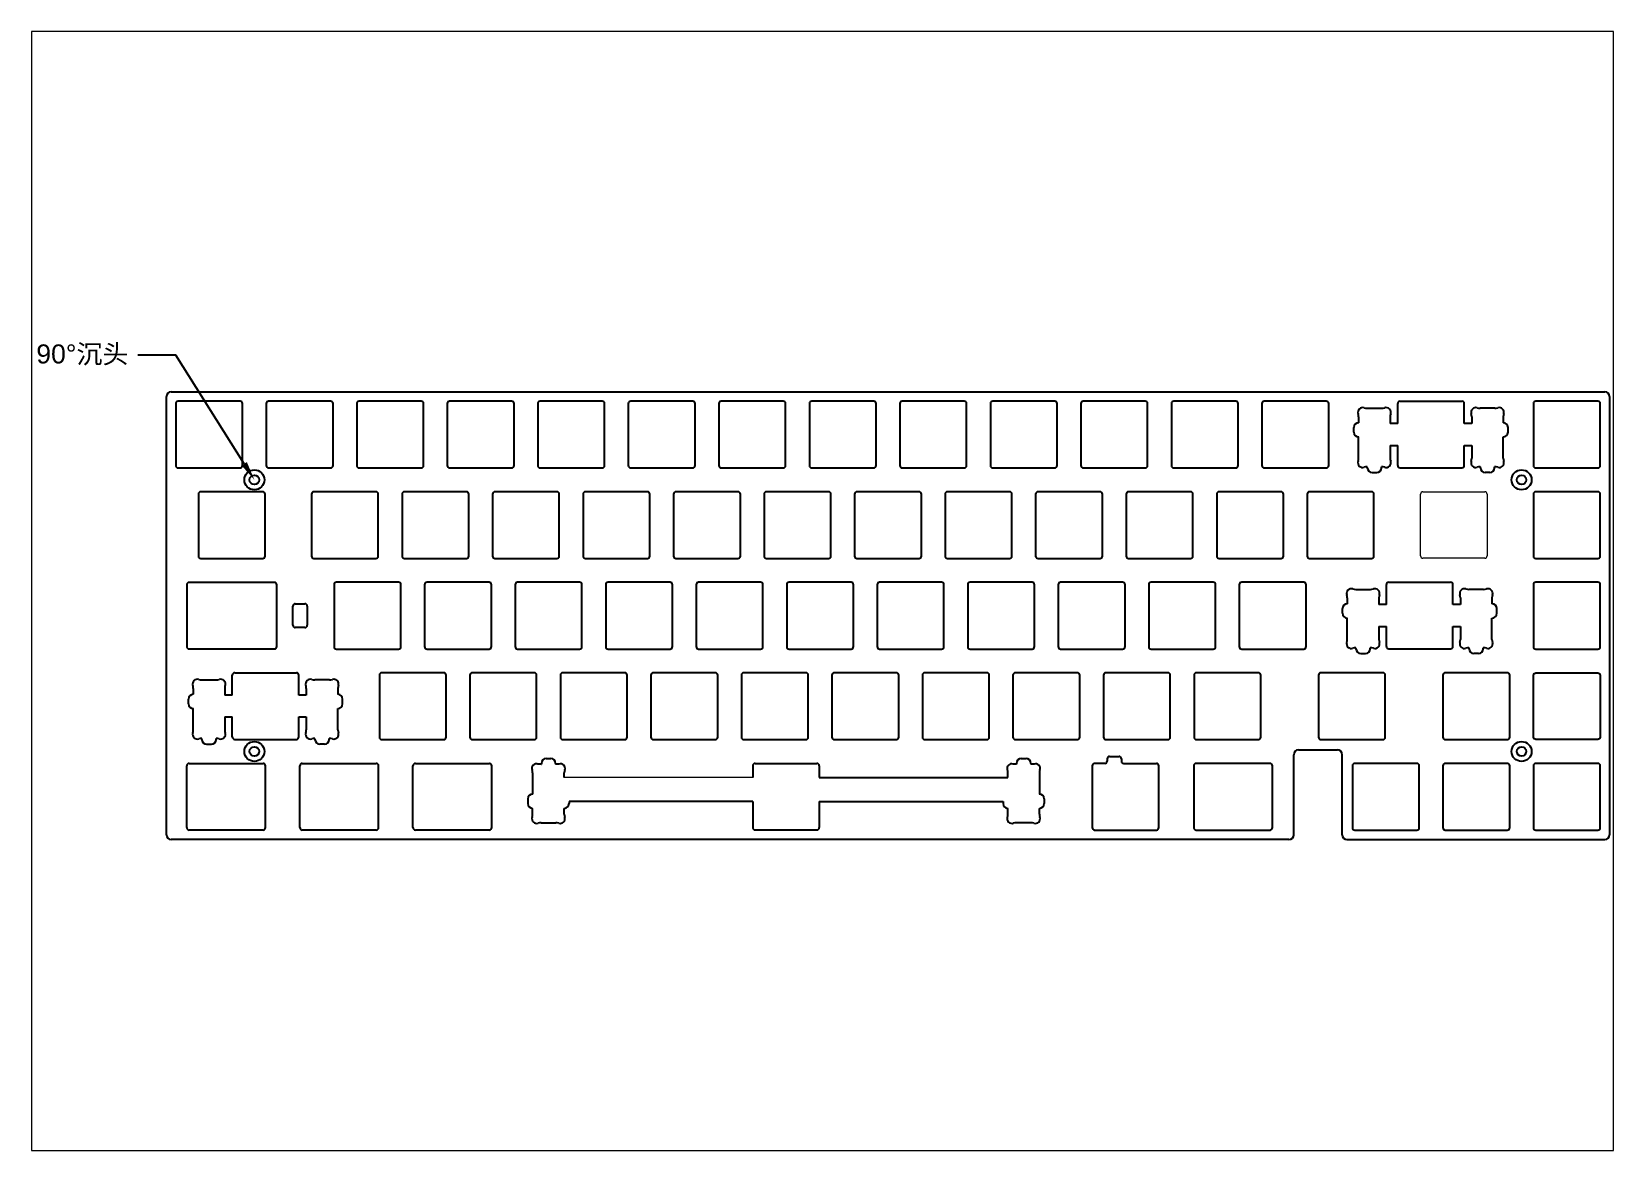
# Paper-space layout '配置1' of a CAD drawing. Header units: millimetres. Extents: x 30 to 267, y 21 to 189.
# The model-space entities are those that its viewports show. They can reach past a viewport. Long polylines and large blocks are cut down to what shows.
import ezdxf
from ezdxf import colors
from ezdxf.entities.mleader import LeaderData, LeaderLine
from ezdxf.math import Vec2, Vec3

# ---------------------------------------------------------------- set-up
doc = ezdxf.new("R2010")
doc.units = ezdxf.units.MM
doc.layers.add('1', color=7, linetype='Continuous', true_color=0xffffff)
doc.layers.add('标注尺寸', color=2, linetype='Continuous')
doc.styles.get("Standard").update_dxf_attribs({"font": 'arial.ttf'})

msp = doc.modelspace()

# ---------------------------------------------------------------- linework, layer by layer
for p, q in [((6.51, 6.23), (6.51, 98.43)), ((7.51, 99.43), (309.26, 99.43)), ((310.26, 98.43), (310.26, 6.23)), ((10.79, 58.83), (10.79, 45.83)), ((29.25, 59.33), (11.29, 59.33)), ((29.75, 45.83), (29.75, 58.83)), ((33.15, 50.33), (33.15, 54.33)), ((33.65, 54.83), (35.65, 54.83)), ((36.15, 54.33), (36.15, 50.33)), ((35.65, 49.83), (33.65, 49.83)), ((11.29, 45.33), (29.25, 45.33)), ((244.78, 24.08), (252.96, 24.08)), ((10.79, 7.73), (10.79, 20.73)), ((11.29, 21.23), (26.87, 21.23)), ((27.37, 7.73), (27.37, 20.73)), ((34.6, 7.73), (34.6, 20.73)), ((35.1, 21.23), (50.68, 21.23)), ((51.18, 7.73), (51.18, 20.73)), ((58.41, 7.73), (58.41, 20.73)), ((58.91, 21.23), (74.49, 21.23)), ((74.99, 7.73), (74.99, 20.73)), ((201.38, 20.73), (201.38, 7.73)), ((204.01, 21.23), (201.88, 21.23)), ((215.38, 7.73), (215.38, 20.73)), ((222.72, 20.73), (222.72, 7.73)), ((238.79, 21.23), (223.22, 21.23)), ((239.29, 7.73), (239.29, 20.73)), ((243.78, 6.23), (243.78, 23.08)), ((253.96, 6.23), (253.96, 23.08)), ((26.87, 7.23), (11.29, 7.23)), ((50.68, 7.23), (35.1, 7.23)), ((74.49, 7.23), (58.91, 7.23)), ((201.88, 7.23), (214.88, 7.23)), ((223.22, 7.23), (238.79, 7.23)), ((242.78, 5.23), (7.51, 5.23)), ((254.96, 5.23), (309.26, 5.23))]:
    msp.add_line(p, q)
at = {"color": 0}
for p, q in [((265.66, 92.76), (265.66, 96.96)), ((266.16, 97.46), (279.16, 97.46)), ((279.66, 92.76), (279.66, 96.96)), ((257.43, 94.18), (257.43, 92.93)), ((259.21, 95.96), (262.3, 95.96)), ((264.08, 94.18), (264.08, 92.76)), ((281.23, 94.18), (281.23, 92.76)), ((286.1, 95.96), (283.01, 95.96)), ((287.88, 94.18), (287.88, 92.93)), ((256.43, 90.93), (256.43, 91.93)), ((257.43, 85.44), (257.43, 89.93)), ((265.66, 92.76), (264.08, 92.76)), ((281.23, 92.76), (279.66, 92.76)), ((287.88, 85.44), (287.88, 89.93)), ((288.88, 90.93), (288.88, 91.93)), ((264.08, 88.16), (265.66, 88.16)), ((264.08, 88.16), (264.08, 85.44)), ((265.66, 83.96), (265.66, 88.16)), ((279.66, 88.16), (281.23, 88.16)), ((279.66, 83.96), (279.66, 88.16)), ((281.23, 88.16), (281.23, 85.44)), ((259.21, 83.66), (259.26, 83.66)), ((259.26, 83.46), (259.26, 83.66)), ((262.26, 83.46), (262.26, 83.66)), ((262.3, 83.66), (262.26, 83.66)), ((266.16, 83.46), (279.16, 83.46)), ((283.01, 83.66), (283.06, 83.66)), ((283.06, 83.46), (283.06, 83.66)), ((286.06, 83.46), (286.06, 83.66)), ((286.1, 83.66), (286.06, 83.66)), ((260.26, 82.46), (261.26, 82.46)), ((285.06, 82.46), (284.06, 82.46)), ((256.83, 57.86), (259.92, 57.86)), ((263.28, 54.66), (263.28, 58.86)), ((263.78, 59.36), (276.78, 59.36)), ((277.28, 54.66), (277.28, 58.86)), ((283.72, 57.86), (280.63, 57.86)), ((254.05, 52.83), (254.05, 53.83)), ((255.05, 56.08), (255.05, 54.83)), ((261.7, 56.08), (261.7, 54.66)), ((263.28, 54.66), (261.7, 54.66)), ((278.85, 54.66), (277.28, 54.66)), ((278.85, 56.08), (278.85, 54.66)), ((285.5, 56.08), (285.5, 54.83)), ((286.5, 52.83), (286.5, 53.83)), ((255.05, 47.34), (255.05, 51.83)), ((261.7, 50.06), (263.28, 50.06)), ((261.7, 50.06), (261.7, 47.34)), ((263.28, 45.86), (263.28, 50.06)), ((277.28, 50.06), (278.85, 50.06)), ((277.28, 45.86), (277.28, 50.06)), ((278.85, 50.06), (278.85, 47.34)), ((285.5, 47.34), (285.5, 51.83)), ((256.83, 45.56), (256.88, 45.56)), ((256.88, 45.36), (256.88, 45.56)), ((257.88, 44.36), (258.88, 44.36)), ((259.88, 45.36), (259.88, 45.56)), ((259.92, 45.56), (259.88, 45.56)), ((263.78, 45.36), (276.78, 45.36)), ((280.63, 45.56), (280.68, 45.56)), ((280.68, 45.36), (280.68, 45.56)), ((282.68, 44.36), (281.68, 44.36)), ((283.68, 45.36), (283.68, 45.56)), ((283.72, 45.56), (283.68, 45.56)), ((20.89, 40.31), (33.89, 40.31)), ((12.16, 37.03), (12.16, 35.78)), ((13.94, 38.81), (17.03, 38.81)), ((18.81, 37.03), (18.81, 35.61)), ((20.39, 35.61), (20.39, 39.81)), ((34.39, 35.61), (34.39, 39.81)), ((35.96, 37.03), (35.96, 35.61)), ((40.83, 38.81), (37.74, 38.81)), ((42.61, 37.03), (42.61, 35.78)), ((11.16, 33.78), (11.16, 34.78)), ((20.39, 35.61), (18.81, 35.61)), ((35.96, 35.61), (34.39, 35.61)), ((43.61, 33.78), (43.61, 34.78)), ((12.16, 28.29), (12.16, 32.78)), ((18.81, 31.01), (20.39, 31.01)), ((18.81, 31.01), (18.81, 28.29)), ((20.39, 26.81), (20.39, 31.01)), ((34.39, 31.01), (35.96, 31.01)), ((34.39, 26.81), (34.39, 31.01)), ((35.96, 31.01), (35.96, 28.29)), ((42.61, 28.29), (42.61, 32.78)), ((13.94, 26.51), (13.99, 26.51)), ((13.99, 26.31), (13.99, 26.51)), ((14.99, 25.31), (15.99, 25.31)), ((16.99, 26.31), (16.99, 26.51)), ((17.03, 26.51), (16.99, 26.51)), ((20.89, 26.31), (33.89, 26.31)), ((37.74, 26.51), (37.79, 26.51)), ((37.79, 26.31), (37.79, 26.51)), ((39.79, 25.31), (38.79, 25.31)), ((40.79, 26.31), (40.79, 26.51)), ((40.83, 26.51), (40.79, 26.51)), ((85.38, 21.06), (85.43, 21.06)), ((85.43, 21.26), (85.43, 21.06)), ((86.43, 22.26), (87.43, 22.26)), ((88.43, 21.26), (88.43, 21.06)), ((88.47, 21.06), (88.43, 21.06)), ((129.93, 20.76), (129.93, 18.26)), ((130.43, 21.26), (143.43, 21.26)), ((143.93, 20.76), (143.93, 18.26)), ((185.43, 21.26), (185.43, 21.06)), ((186.43, 22.26), (187.43, 22.26)), ((188.43, 21.26), (188.43, 21.06)), ((83.6, 19.28), (83.6, 14.79)), ((90.25, 18.26), (90.25, 19.28)), ((143.93, 18.26), (183.6, 18.26)), ((183.6, 18.26), (183.6, 19.28)), ((190.25, 19.28), (190.25, 14.79)), ((82.6, 13.79), (82.6, 12.79)), ((191.25, 13.79), (191.25, 12.79)), ((83.6, 10.54), (83.6, 11.79)), ((90.25, 10.54), (90.25, 11.79)), ((129.93, 13.26), (91.25, 13.26)), ((91.25, 13.26), (91.25, 12.79)), ((129.93, 13.26), (129.93, 7.76)), ((143.93, 13.26), (143.93, 7.76)), ((143.93, 13.26), (182.6, 13.26)), ((182.6, 13.26), (182.6, 12.79)), ((183.6, 10.54), (183.6, 11.79)), ((190.25, 10.54), (190.25, 11.79)), ((85.38, 8.76), (88.47, 8.76)), ((130.43, 7.26), (143.43, 7.26)), ((188.47, 8.76), (185.38, 8.76))]:
    msp.add_line(p, q, dxfattribs=at)
at = {"color": 51, "true_color": 0xf7f281}
for p, q in [((204.51, 22.23), (204.51, 21.73)), ((205.01, 22.73), (207.01, 22.73)), ((207.51, 22.23), (207.51, 21.73)), ((208.01, 21.23), (214.88, 21.23))]:
    msp.add_line(p, q, dxfattribs=at)
at = {"lineweight": 18}
msp.add_line((129.93, 18.26), (90.25, 18.26), dxfattribs=at)
for points in [[(8.98, 83.41), (22.03, 83.41, 0.414214), (22.53, 83.91), (22.53, 96.96, 0.414214), (22.03, 97.46), (8.98, 97.46, 0.414214), (8.48, 96.96), (8.48, 83.91, 0.414214)], [(28.03, 83.41), (41.08, 83.41, 0.414214), (41.58, 83.91), (41.58, 96.96, 0.414214), (41.08, 97.46), (28.03, 97.46, 0.414214), (27.53, 96.96), (27.53, 83.91, 0.414214)], [(47.08, 83.41), (60.13, 83.41, 0.414214), (60.63, 83.91), (60.63, 96.96, 0.414214), (60.13, 97.46), (47.08, 97.46, 0.414214), (46.58, 96.96), (46.58, 83.91, 0.414214)], [(66.13, 83.41), (79.18, 83.41, 0.414214), (79.68, 83.91), (79.68, 96.96, 0.414214), (79.18, 97.46), (66.13, 97.46, 0.414214), (65.63, 96.96), (65.63, 83.91, 0.414214)], [(85.18, 83.41), (98.23, 83.41, 0.414214), (98.73, 83.91), (98.73, 96.96, 0.414214), (98.23, 97.46), (85.18, 97.46, 0.414214), (84.68, 96.96), (84.68, 83.91, 0.414214)], [(104.23, 83.41), (117.28, 83.41, 0.414214), (117.78, 83.91), (117.78, 96.96, 0.414214), (117.28, 97.46), (104.23, 97.46, 0.414214), (103.73, 96.96), (103.73, 83.91, 0.414214)], [(123.28, 83.41), (136.33, 83.41, 0.414214), (136.83, 83.91), (136.83, 96.96, 0.414214), (136.33, 97.46), (123.28, 97.46, 0.414214), (122.78, 96.96), (122.78, 83.91, 0.414214)], [(142.33, 83.41), (155.38, 83.41, 0.414214), (155.88, 83.91), (155.88, 96.96, 0.414214), (155.38, 97.46), (142.33, 97.46, 0.414214), (141.83, 96.96), (141.83, 83.91, 0.414214)], [(161.38, 83.41), (174.43, 83.41, 0.414214), (174.93, 83.91), (174.93, 96.96, 0.414214), (174.43, 97.46), (161.38, 97.46, 0.414214), (160.88, 96.96), (160.88, 83.91, 0.414214)], [(180.43, 83.41), (193.48, 83.41, 0.414214), (193.98, 83.91), (193.98, 96.96, 0.414214), (193.48, 97.46), (180.43, 97.46, 0.414214), (179.93, 96.96), (179.93, 83.91, 0.414214)], [(199.48, 83.41), (212.53, 83.41, 0.414214), (213.03, 83.91), (213.03, 96.96, 0.414214), (212.53, 97.46), (199.48, 97.46, 0.414214), (198.98, 96.96), (198.98, 83.91, 0.414214)], [(218.53, 83.41), (231.58, 83.41, 0.414214), (232.08, 83.91), (232.08, 96.96, 0.414214), (231.58, 97.46), (218.53, 97.46, 0.414214), (218.03, 96.96), (218.03, 83.91, 0.414214)], [(237.58, 83.41), (250.63, 83.41, 0.414214), (251.13, 83.91), (251.13, 96.96, 0.414214), (250.63, 97.46), (237.58, 97.46, 0.414214), (237.08, 96.96), (237.08, 83.91, 0.414214)], [(294.73, 83.41), (307.78, 83.41, 0.414214), (308.28, 83.91), (308.28, 96.96, 0.414214), (307.78, 97.46), (294.73, 97.46, 0.414214), (294.23, 96.96), (294.23, 83.91, 0.414214)], [(13.74, 64.36), (26.79, 64.36, 0.414214), (27.29, 64.86), (27.29, 77.91, 0.414214), (26.79, 78.41), (13.74, 78.41, 0.414214), (13.24, 77.91), (13.24, 64.86, 0.414214)], [(37.56, 64.36), (50.61, 64.36, 0.414214), (51.11, 64.86), (51.11, 77.91, 0.414214), (50.61, 78.41), (37.56, 78.41, 0.414214), (37.06, 77.91), (37.06, 64.86, 0.414214)], [(56.61, 64.36), (69.66, 64.36, 0.414214), (70.16, 64.86), (70.16, 77.91, 0.414214), (69.66, 78.41), (56.61, 78.41, 0.414214), (56.11, 77.91), (56.11, 64.86, 0.414214)], [(75.66, 64.36), (88.71, 64.36, 0.414214), (89.21, 64.86), (89.21, 77.91, 0.414214), (88.71, 78.41), (75.66, 78.41, 0.414214), (75.16, 77.91), (75.16, 64.86, 0.414214)], [(94.71, 64.36), (107.76, 64.36, 0.414214), (108.26, 64.86), (108.26, 77.91, 0.414214), (107.76, 78.41), (94.71, 78.41, 0.414214), (94.21, 77.91), (94.21, 64.86, 0.414214)], [(113.76, 64.36), (126.81, 64.36, 0.414214), (127.31, 64.86), (127.31, 77.91, 0.414214), (126.81, 78.41), (113.76, 78.41, 0.414214), (113.26, 77.91), (113.26, 64.86, 0.414214)], [(132.81, 64.36), (145.86, 64.36, 0.414214), (146.36, 64.86), (146.36, 77.91, 0.414214), (145.86, 78.41), (132.81, 78.41, 0.414214), (132.31, 77.91), (132.31, 64.86, 0.414214)], [(151.86, 64.36), (164.91, 64.36, 0.414214), (165.41, 64.86), (165.41, 77.91, 0.414214), (164.91, 78.41), (151.86, 78.41, 0.414214), (151.36, 77.91), (151.36, 64.86, 0.414214)], [(170.91, 64.36), (183.96, 64.36, 0.414214), (184.46, 64.86), (184.46, 77.91, 0.414214), (183.96, 78.41), (170.91, 78.41, 0.414214), (170.41, 77.91), (170.41, 64.86, 0.414214)], [(189.96, 64.36), (203.01, 64.36, 0.414214), (203.51, 64.86), (203.51, 77.91, 0.414214), (203.01, 78.41), (189.96, 78.41, 0.414214), (189.46, 77.91), (189.46, 64.86, 0.414214)], [(209.01, 64.36), (222.06, 64.36, 0.414214), (222.56, 64.86), (222.56, 77.91, 0.414214), (222.06, 78.41), (209.01, 78.41, 0.414214), (208.51, 77.91), (208.51, 64.86, 0.414214)], [(228.06, 64.36), (241.11, 64.36, 0.414214), (241.61, 64.86), (241.61, 77.91, 0.414214), (241.11, 78.41), (228.06, 78.41, 0.414214), (227.56, 77.91), (227.56, 64.86, 0.414214)], [(247.11, 64.36), (260.16, 64.36, 0.414214), (260.66, 64.86), (260.66, 77.91, 0.414214), (260.16, 78.41), (247.11, 78.41, 0.414214), (246.61, 77.91), (246.61, 64.86, 0.414214)], [(294.73, 64.36), (307.78, 64.36, 0.414214), (308.28, 64.86), (308.28, 77.91, 0.414214), (307.78, 78.41), (294.73, 78.41, 0.414214), (294.23, 77.91), (294.23, 64.86, 0.414214)], [(42.32, 45.31), (55.37, 45.31, 0.414214), (55.87, 45.81), (55.87, 58.86, 0.414214), (55.37, 59.36), (42.32, 59.36, 0.414214), (41.82, 58.86), (41.82, 45.81, 0.414214)], [(61.37, 45.31), (74.42, 45.31, 0.414214), (74.92, 45.81), (74.92, 58.86, 0.414214), (74.42, 59.36), (61.37, 59.36, 0.414214), (60.87, 58.86), (60.87, 45.81, 0.414214)], [(80.42, 45.31), (93.47, 45.31, 0.414214), (93.97, 45.81), (93.97, 58.86, 0.414214), (93.47, 59.36), (80.42, 59.36, 0.414214), (79.92, 58.86), (79.92, 45.81, 0.414214)], [(99.47, 45.31), (112.52, 45.31, 0.414214), (113.02, 45.81), (113.02, 58.86, 0.414214), (112.52, 59.36), (99.47, 59.36, 0.414214), (98.97, 58.86), (98.97, 45.81, 0.414214)], [(118.52, 45.31), (131.57, 45.31, 0.414214), (132.07, 45.81), (132.07, 58.86, 0.414214), (131.57, 59.36), (118.52, 59.36, 0.414214), (118.02, 58.86), (118.02, 45.81, 0.414214)], [(137.57, 45.31), (150.62, 45.31, 0.414214), (151.12, 45.81), (151.12, 58.86, 0.414214), (150.62, 59.36), (137.57, 59.36, 0.414214), (137.07, 58.86), (137.07, 45.81, 0.414214)], [(156.62, 45.31), (169.67, 45.31, 0.414214), (170.17, 45.81), (170.17, 58.86, 0.414214), (169.67, 59.36), (156.62, 59.36, 0.414214), (156.12, 58.86), (156.12, 45.81, 0.414214)], [(175.67, 45.31), (188.72, 45.31, 0.414214), (189.22, 45.81), (189.22, 58.86, 0.414214), (188.72, 59.36), (175.67, 59.36, 0.414214), (175.17, 58.86), (175.17, 45.81, 0.414214)], [(194.72, 45.31), (207.77, 45.31, 0.414214), (208.27, 45.81), (208.27, 58.86, 0.414214), (207.77, 59.36), (194.72, 59.36, 0.414214), (194.22, 58.86), (194.22, 45.81, 0.414214)], [(213.77, 45.31), (226.82, 45.31, 0.414214), (227.32, 45.81), (227.32, 58.86, 0.414214), (226.82, 59.36), (213.77, 59.36, 0.414214), (213.27, 58.86), (213.27, 45.81, 0.414214)], [(232.82, 45.31), (245.87, 45.31, 0.414214), (246.37, 45.81), (246.37, 58.86, 0.414214), (245.87, 59.36), (232.82, 59.36, 0.414214), (232.32, 58.86), (232.32, 45.81, 0.414214)], [(294.73, 45.31), (307.78, 45.31, 0.414214), (308.28, 45.81), (308.28, 58.86, 0.414214), (307.78, 59.36), (294.73, 59.36, 0.414214), (294.23, 58.86), (294.23, 45.81, 0.414214)], [(51.84, 26.26), (64.89, 26.26, 0.414214), (65.39, 26.76), (65.39, 39.81, 0.414214), (64.89, 40.31), (51.84, 40.31, 0.414214), (51.34, 39.81), (51.34, 26.76, 0.414214)], [(70.89, 26.26), (83.94, 26.26, 0.414214), (84.44, 26.76), (84.44, 39.81, 0.414214), (83.94, 40.31), (70.89, 40.31, 0.414214), (70.39, 39.81), (70.39, 26.76, 0.414214)], [(89.94, 26.26), (102.99, 26.26, 0.414214), (103.49, 26.76), (103.49, 39.81, 0.414214), (102.99, 40.31), (89.94, 40.31, 0.414214), (89.44, 39.81), (89.44, 26.76, 0.414214)], [(108.99, 26.26), (122.04, 26.26, 0.414214), (122.54, 26.76), (122.54, 39.81, 0.414214), (122.04, 40.31), (108.99, 40.31, 0.414214), (108.49, 39.81), (108.49, 26.76, 0.414214)], [(128.04, 26.26), (141.09, 26.26, 0.414214), (141.59, 26.76), (141.59, 39.81, 0.414214), (141.09, 40.31), (128.04, 40.31, 0.414214), (127.54, 39.81), (127.54, 26.76, 0.414214)], [(147.09, 26.26), (160.14, 26.26, 0.414214), (160.64, 26.76), (160.64, 39.81, 0.414214), (160.14, 40.31), (147.09, 40.31, 0.414214), (146.59, 39.81), (146.59, 26.76, 0.414214)], [(166.14, 26.26), (179.19, 26.26, 0.414214), (179.69, 26.76), (179.69, 39.81, 0.414214), (179.19, 40.31), (166.14, 40.31, 0.414214), (165.64, 39.81), (165.64, 26.76, 0.414214)], [(185.19, 26.26), (198.24, 26.26, 0.414214), (198.74, 26.76), (198.74, 39.81, 0.414214), (198.24, 40.31), (185.19, 40.31, 0.414214), (184.69, 39.81), (184.69, 26.76, 0.414214)], [(204.24, 26.26), (217.29, 26.26, 0.414214), (217.79, 26.76), (217.79, 39.81, 0.414214), (217.29, 40.31), (204.24, 40.31, 0.414214), (203.74, 39.81), (203.74, 26.76, 0.414214)], [(223.29, 26.26), (236.34, 26.26, 0.414214), (236.84, 26.76), (236.84, 39.81, 0.414214), (236.34, 40.31), (223.29, 40.31, 0.414214), (222.79, 39.81), (222.79, 26.76, 0.414214)], [(249.49, 26.26), (262.54, 26.26, 0.414214), (263.04, 26.76), (263.04, 39.81, 0.414214), (262.54, 40.31), (249.49, 40.31, 0.414214), (248.99, 39.81), (248.99, 26.76, 0.414214)], [(275.68, 26.26), (288.73, 26.26, 0.414214), (289.23, 26.76), (289.23, 39.81, 0.414214), (288.73, 40.31), (275.68, 40.31, 0.414214), (275.18, 39.81), (275.18, 26.76, 0.414214)], [(294.26, 39.78, -0.414214), (294.76, 40.28), (307.76, 40.28, -0.414214), (308.26, 39.78), (308.26, 26.78, -0.414214), (307.76, 26.28), (294.76, 26.28, -0.414214), (294.26, 26.78)], [(256.63, 7.21), (269.68, 7.21, 0.414214), (270.18, 7.71), (270.18, 20.76, 0.414214), (269.68, 21.26), (256.63, 21.26, 0.414214), (256.13, 20.76), (256.13, 7.71, 0.414214)], [(275.68, 7.21), (288.73, 7.21, 0.414214), (289.23, 7.71), (289.23, 20.76, 0.414214), (288.73, 21.26), (275.68, 21.26, 0.414214), (275.18, 20.76), (275.18, 7.71, 0.414214)], [(294.73, 7.21), (307.78, 7.21, 0.414214), (308.28, 7.71), (308.28, 20.76, 0.414214), (307.78, 21.26), (294.73, 21.26, 0.414214), (294.23, 20.76), (294.23, 7.71, 0.414214)]]:
    msp.add_lwpolyline(points, format="xyb", close=True)
for centre, radius in [((25.03, 80.91), 2.1), ((25.03, 80.91), 1), ((291.73, 80.91), 2.1), ((291.73, 80.91), 1), ((25.03, 23.76), 2.1), ((25.03, 23.76), 1), ((291.73, 23.76), 2.1), ((291.73, 23.76), 1)]:
    msp.add_circle(centre, radius)
for centre, radius, start, end in [((7.51, 98.43), 1, 90, 180), ((309.26, 98.43), 1, 0, 90), ((11.29, 58.83), 0.5, 90, 180), ((29.25, 58.83), 0.5, 0, 90), ((33.65, 54.33), 0.5, 90, 180), ((35.65, 54.33), 0.5, 0, 90), ((33.65, 50.33), 0.5, 180, 270), ((35.65, 50.33), 0.5, 270, 0), ((11.29, 45.83), 0.5, 180, 270), ((29.25, 45.83), 0.5, 270, 360), ((244.78, 23.08), 1, 90, 180), ((252.96, 23.08), 1, 0, 90), ((11.29, 20.73), 0.5, 90, 180), ((26.87, 20.73), 0.5, 360, 90), ((35.1, 20.73), 0.5, 90, 180), ((50.68, 20.73), 0.5, 0, 90), ((58.91, 20.73), 0.5, 90, 180), ((74.49, 20.73), 0.5, 0, 90), ((201.88, 20.73), 0.5, 90, 180), ((214.88, 20.73), 0.5, 0, 90), ((223.22, 20.73), 0.5, 90, 180), ((238.79, 20.73), 0.5, 0, 90), ((11.29, 7.73), 0.5, 180, 270), ((26.87, 7.73), 0.5, 270, 0), ((35.1, 7.73), 0.5, 180, 270), ((50.68, 7.73), 0.5, 270, 0), ((58.91, 7.73), 0.5, 180, 270), ((74.49, 7.73), 0.5, 270, 0), ((201.88, 7.73), 0.5, 180, 270), ((214.88, 7.73), 0.5, 270, 360), ((223.22, 7.73), 0.5, 180, 270), ((238.79, 7.73), 0.5, 270, 360), ((7.51, 6.23), 1, 180, 270), ((242.78, 6.23), 1, 270, 0), ((254.96, 6.23), 1, 180, 270), ((309.26, 6.23), 1, 270, 0)]:
    msp.add_arc(centre, radius, start, end)
at = {"color": 0}
for centre, radius, start, end in [((266.16, 96.96), 0.5, 90, 180), ((279.16, 96.96), 0.5, 0, 90), ((258.29, 95.1), 1, 72.0237, 197.9763), ((255.43, 94.18), 2, 0, 17.9763), ((259.21, 97.96), 2, 252.0237, 270), ((262.3, 97.96), 2, 270, 287.9763), ((263.23, 95.1), 1, 342.0237, 107.9763), ((266.08, 94.18), 2, 162.0237, 180), ((282.09, 95.1), 1, 72.0237, 197.9763), ((279.23, 94.18), 2, 0, 17.9763), ((283.01, 97.96), 2, 252.0237, 270), ((286.1, 97.96), 2, 270, 287.9763), ((287.03, 95.1), 1, 342.0237, 107.9763), ((289.88, 94.18), 2, 162.0237, 180), ((257.43, 91.93), 1, 90, 180), ((257.43, 90.93), 1, 180, 270), ((287.88, 91.93), 1, 0, 90), ((287.88, 90.93), 1, 270, 0), ((258.29, 84.51), 1, 162.0237, 287.9763), ((255.43, 85.44), 2, 342.0237, 0), ((259.21, 81.66), 2, 90, 107.9763), ((260.26, 83.46), 1, 180, 270), ((261.26, 83.46), 1, 270, 0), ((262.3, 81.66), 2, 72.0237, 90), ((263.23, 84.51), 1, 252.0237, 17.9763), ((266.08, 85.44), 2, 180, 197.9763), ((266.16, 83.96), 0.5, 180, 270), ((279.16, 83.96), 0.5, 270, 0), ((282.09, 84.51), 1, 162.0237, 287.9763), ((279.23, 85.44), 2, 342.0237, 0), ((283.01, 81.66), 2, 90, 107.9763), ((284.06, 83.46), 1, 180, 270), ((285.06, 83.46), 1, 270, 0), ((286.1, 81.66), 2, 72.0237, 90), ((287.03, 84.51), 1, 252.0237, 17.9763), ((289.88, 85.44), 2, 180, 197.9763), ((255.9, 57), 1, 72.0237, 197.9763), ((253.05, 56.08), 2, 0, 17.9763), ((256.83, 59.86), 2, 252.0237, 270), ((259.92, 59.86), 2, 270, 287.9763), ((260.85, 57), 1, 342.0237, 107.9763), ((263.7, 56.08), 2, 162.0237, 180), ((263.78, 58.86), 0.5, 90, 180), ((276.78, 58.86), 0.5, 0, 90), ((279.7, 57), 1, 72.0237, 197.9763), ((276.85, 56.08), 2, 0, 17.9763), ((280.63, 59.86), 2, 252.0237, 270), ((283.72, 59.86), 2, 270, 287.9763), ((284.65, 57), 1, 342.0237, 107.9763), ((287.5, 56.08), 2, 162.0237, 180), ((255.05, 53.83), 1, 90, 180), ((285.5, 53.83), 1, 0, 90), ((255.05, 52.83), 1, 180, 270), ((285.5, 52.83), 1, 270, 0), ((255.9, 46.41), 1, 162.0237, 287.9763), ((253.05, 47.34), 2, 342.0237, 0), ((260.85, 46.41), 1, 252.0237, 17.9763), ((263.7, 47.34), 2, 180, 197.9763), ((279.7, 46.41), 1, 162.0237, 287.9763), ((276.85, 47.34), 2, 342.0237, 0), ((284.65, 46.41), 1, 252.0237, 17.9763), ((287.5, 47.34), 2, 180, 197.9763), ((256.83, 43.56), 2, 90, 107.9763), ((257.88, 45.36), 1, 180, 270), ((258.88, 45.36), 1, 270, 0), ((259.92, 43.56), 2, 72.0237, 90), ((263.78, 45.86), 0.5, 180, 270), ((276.78, 45.86), 0.5, 270, 0), ((280.63, 43.56), 2, 90, 107.9763), ((281.68, 45.36), 1, 180, 270), ((282.68, 45.36), 1, 270, 0), ((283.72, 43.56), 2, 72.0237, 90), ((20.89, 39.81), 0.5, 90, 180), ((33.89, 39.81), 0.5, 0, 90), ((13.02, 37.95), 1, 72.0237, 197.9763), ((10.16, 37.03), 2, 0, 17.9763), ((13.94, 40.81), 2, 252.0237, 270), ((17.03, 40.81), 2, 270, 287.9763), ((17.96, 37.95), 1, 342.0237, 107.9763), ((20.81, 37.03), 2, 162.0237, 180), ((36.82, 37.95), 1, 72.0237, 197.9763), ((33.96, 37.03), 2, 0, 17.9763), ((37.74, 40.81), 2, 252.0237, 270), ((40.83, 40.81), 2, 270, 287.9763), ((41.76, 37.95), 1, 342.0237, 107.9763), ((44.61, 37.03), 2, 162.0237, 180), ((12.16, 34.78), 1, 90, 180), ((12.16, 33.78), 1, 180, 270), ((42.61, 34.78), 1, 0, 90), ((42.61, 33.78), 1, 270, 0), ((13.02, 27.36), 1, 162.0237, 287.9763), ((10.16, 28.29), 2, 342.0237, 0), ((17.96, 27.36), 1, 252.0237, 17.9763), ((20.81, 28.29), 2, 180, 197.9763), ((20.89, 26.81), 0.5, 180, 270), ((33.89, 26.81), 0.5, 270, 0), ((36.82, 27.36), 1, 162.0237, 287.9763), ((33.96, 28.29), 2, 342.0237, 0), ((41.76, 27.36), 1, 252.0237, 17.9763), ((44.61, 28.29), 2, 180, 197.9763), ((13.94, 24.51), 2, 90, 107.9763), ((14.99, 26.31), 1, 180, 270), ((15.99, 26.31), 1, 270, 0), ((17.03, 24.51), 2, 72.0237, 90), ((37.74, 24.51), 2, 90, 107.9763), ((38.79, 26.31), 1, 180, 270), ((39.79, 26.31), 1, 270, 0), ((40.83, 24.51), 2, 72.0237, 90), ((84.34, 20.23), 0.905, 66.0301, 201.7359), ((86.43, 21.26), 1, 90, 180), ((87.43, 21.26), 1, 360, 90), ((89.51, 20.23), 0.905, 338.2641, 113.9699), ((130.43, 20.76), 0.5, 90, 180), ((143.43, 20.76), 0.5, 360, 90), ((184.34, 20.23), 0.905, 66.0301, 201.7359), ((186.43, 21.26), 1, 90, 180), ((187.43, 21.26), 1, 360, 90), ((189.51, 20.23), 0.905, 338.2641, 113.9699), ((81.6, 19.28), 2, 0, 17.9763), ((92.25, 19.28), 2, 162.0237, 180), ((181.6, 19.28), 2, 0, 17.9763), ((192.25, 19.28), 2, 162.0237, 180), ((83.6, 13.79), 1, 90, 180), ((190.25, 13.79), 1, 0, 90), ((83.6, 12.79), 1, 180, 270), ((81.6, 10.54), 2, 342.0237, 0), ((90.25, 12.79), 1, 270, 0), ((92.25, 10.54), 2, 180, 197.9763), ((183.6, 12.79), 1, 180, 270), ((181.6, 10.54), 2, 342.0237, 0), ((190.25, 12.79), 1, 270, 0), ((192.25, 10.54), 2, 180, 197.9763), ((84.45, 9.61), 1, 162.0237, 287.9763), ((85.38, 6.76), 2, 90, 107.9763), ((88.47, 6.76), 2, 72.0237, 90), ((89.4, 9.61), 1, 252.0237, 17.9763), ((130.43, 7.76), 0.5, 180, 270), ((143.43, 7.76), 0.5, 270, 360), ((184.45, 9.61), 1, 162.0237, 287.9763), ((185.38, 6.76), 2, 90, 107.9763), ((188.47, 6.76), 2, 72.0237, 90), ((189.4, 9.61), 1, 252.0237, 17.9763)]:
    msp.add_arc(centre, radius, start, end, dxfattribs=at)
at = {"color": 51, "true_color": 0xf7f281}
for centre, start, end in [((204.01, 21.73), 270, 0), ((205.01, 22.23), 90, 180), ((207.01, 22.23), 0, 90), ((208.01, 21.73), 180, 270)]:
    msp.add_arc(centre, 0.5, start, end, dxfattribs=at)
at = {"layer": '1', "color": 0, "linetype": 'Continuous', "lineweight": 18}
for p, q in [((270.47, 64.91), (270.47, 77.91)), ((270.97, 78.41), (283.97, 78.41)), ((284.47, 77.91), (284.47, 64.91)), ((283.97, 64.41), (270.97, 64.41))]:
    msp.add_line(p, q, dxfattribs=at)
for centre, start, end in [((270.97, 77.91), 90, 180), ((283.97, 77.91), 0, 90), ((270.97, 64.91), 180, 270), ((283.97, 64.91), 270, 360)]:
    msp.add_arc(centre, 0.5, start, end, dxfattribs=at)
at = {"layer": '标注尺寸', "color": 0}
for p, q in [((85.43, 21.06), (84.71, 21.06)), ((89.14, 21.06), (88.43, 21.06)), ((185.43, 21.06), (184.71, 21.06)), ((189.14, 21.06), (188.43, 21.06))]:
    msp.add_line(p, q, dxfattribs=at)

# ---------------------------------------------------------------- leaders
ml = msp.add_multileader_mtext('Standard')
ml.set_content('90°{\\fSimSun|b0|i0|c134|p2;沉头}', color=256)
ml.set_leader_properties()
ml.build(insert=Vec2(0, 0))
ctx = ml.context
ctx.base_point, ctx.plane_origin = Vec3(-22.82, 107.11), Vec3(25.03, 80.91)
ctx.text_align_type = 2
notes = []
notes.append((ctx, [(0, (1, 1, 0), (8.5, 107.11), (-1, 0), 8, [(0, [(25.03, 80.91)], 0, [])])]))
ctx.mtext.insert, ctx.mtext.alignment, ctx.mtext.flow_direction = Vec3(-1.5, 109.4), 3, 5
for ctx, leaders in notes:
    for number, flags, end, landing, length, lines in leaders:
        leader = LeaderData()
        leader.index, (leader.has_last_leader_line, leader.has_dogleg_vector, leader.attachment_direction) = number, flags
        leader.last_leader_point, leader.dogleg_vector, leader.dogleg_length = Vec3(end), Vec3(landing), length
        for number, points, colour, breaks in lines:
            line = LeaderLine()
            line.index, line.vertices, line.color, line.breaks = number, Vec3.list(points), colors.encode_raw_color(colour), breaks
            leader.lines.append(line)
        ctx.leaders.append(leader)

psp = doc.layouts.new('配置1')

# ---------------------------------------------------------------- viewports
at = {"layer": '0'}
psp.add_viewport(center=(148.5, 105), size=(237.6, 168), view_center_point=(144.6, 57.52), view_height=235.3798, dxfattribs=at)

doc.saveas('drawing.dxf')
